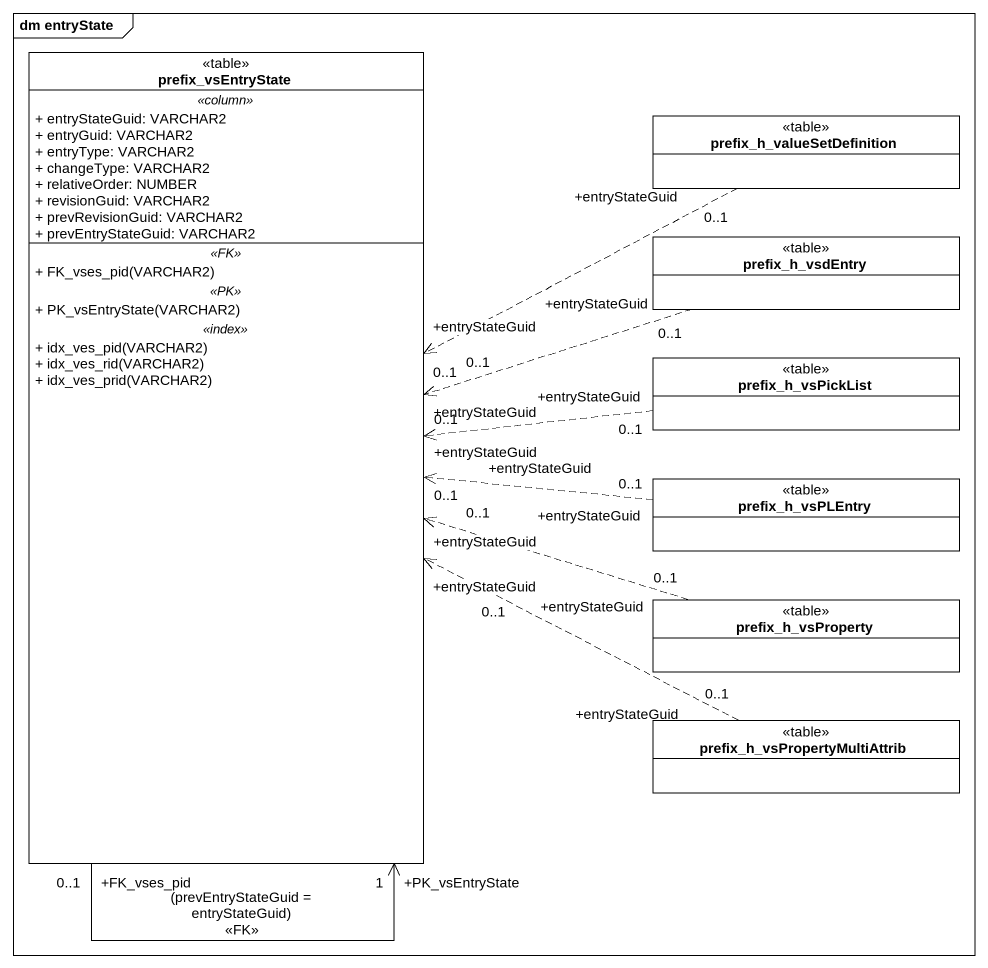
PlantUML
@startuml
mainframe dm entryState
hide circle
hide empty members
skinparam classAttributeIconSize 0
class prefix_vsEntryState <<table>> #FFFFFF {
  .. <<column>> ..
  + entryStateGuid: VARCHAR2
  + entryGuid: VARCHAR2
  + entryType: VARCHAR2
  + changeType: VARCHAR2
  + relativeOrder: NUMBER
  + revisionGuid: VARCHAR2
  + prevRevisionGuid: VARCHAR2
  + prevEntryStateGuid: VARCHAR2
  .. <<FK>> ..
  + FK_vses_pid(VARCHAR2)
  .. <<PK>> ..
  + PK_vsEntryState(VARCHAR2)
  .. <<index>> ..
  + idx_ves_pid(VARCHAR2)
  + idx_ves_rid(VARCHAR2)
  + idx_ves_prid(VARCHAR2)
}
class prefix_h_valueSetDefinition <<table>> #FFFFFF
class prefix_h_vsdEntry <<table>> #FFFFFF
class prefix_h_vsPickList <<table>> #FFFFFF
class prefix_h_vsPLEntry <<table>> #FFFFFF
class prefix_h_vsProperty <<table>> #FFFFFF
class "prefix_h_vsPropertyMultiAttrib" as prefix_h <<table>> #FFFFFF
prefix_vsEntryState "+FK_vses_pid\n0..1" --> "+PK_vsEntryState\n1" prefix_vsEntryState : (prevEntryStateGuid = entryStateGuid)\n<<FK>>
prefix_h_valueSetDefinition "+entryStateGuid\n0..1" .left.> "+entryStateGuid\n0..1" prefix_vsEntryState
prefix_h_vsdEntry "+entryStateGuid\n0..1" .left.> "+entryStateGuid\n0..1" prefix_vsEntryState
prefix_h_vsPickList "+entryStateGuid\n0..1" .left.> "+entryStateGuid\n0..1" prefix_vsEntryState
prefix_h_vsPLEntry "+entryStateGuid\n0..1" .left.> "+entryStateGuid\n0..1" prefix_vsEntryState
prefix_h_vsProperty "+entryStateGuid\n0..1" .left.> "+entryStateGuid\n0..1" prefix_vsEntryState
prefix_h "+entryStateGuid\n0..1" .left.> "+entryStateGuid\n0..1" prefix_vsEntryState
@enduml
